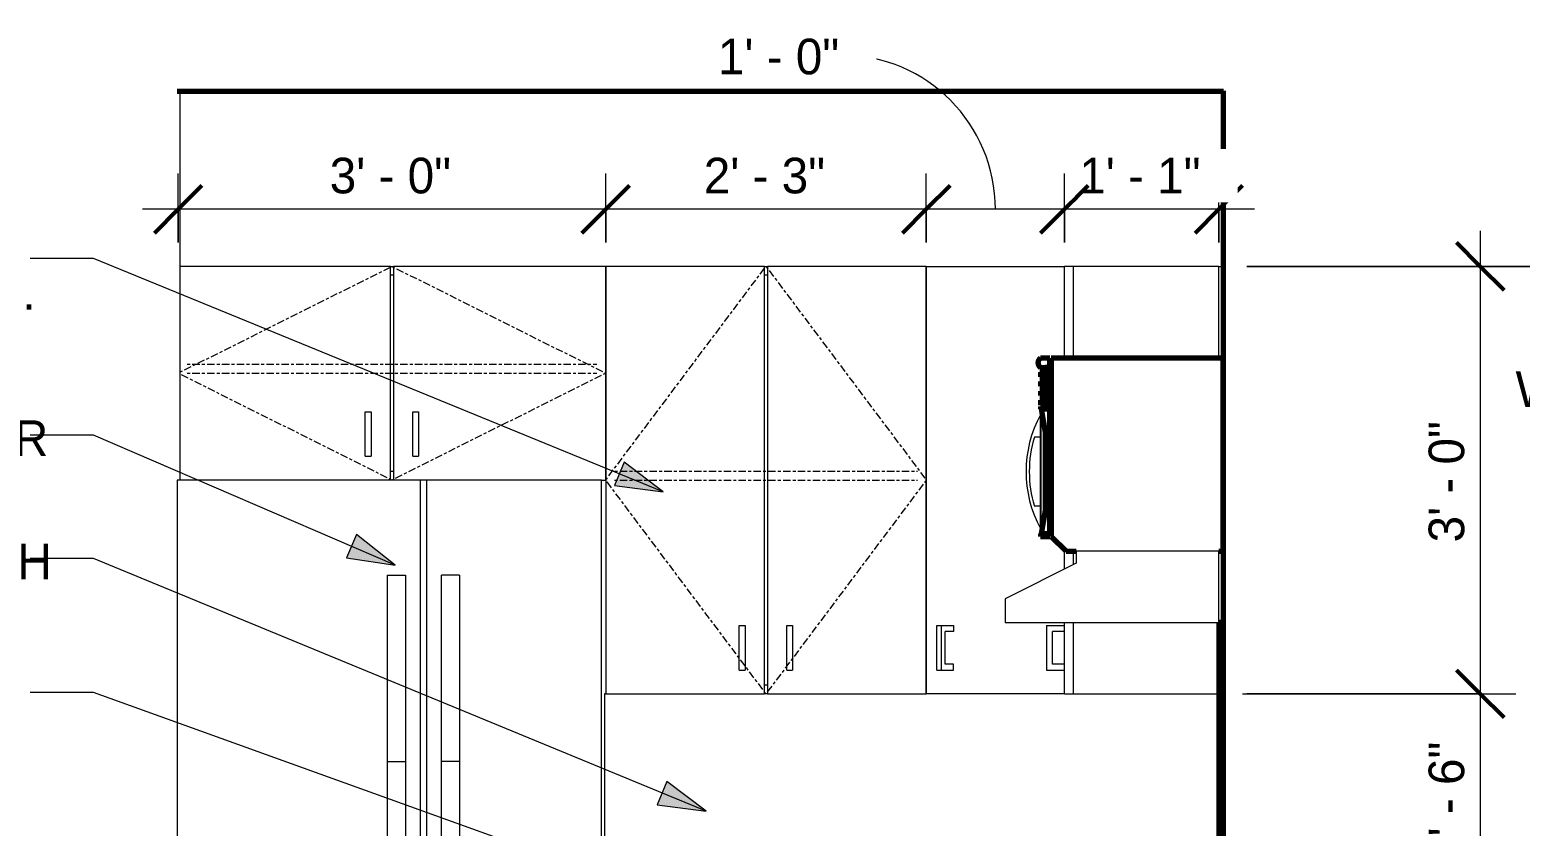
# Model space of a CAD drawing. Header units: inches. Extents: x 2887 to 5387, y 120 to 10852.
# Drawn here: x 4775.3 to 4900.8, y 178.8 to 245.9 of the extents above; entities that cross this region are included whole.
import ezdxf

# ---------------------------------------------------------------- set-up
doc = ezdxf.new("R2010")
doc.units = ezdxf.units.IN
doc.header["$MEASUREMENT"] = 0
doc.linetypes.add('Center', pattern=[1.25, 0.25, -0.1875, 0.625, -0.1875])
for name, color, linetype, lineweight in [('0-6', 170, 'Continuous', 5), ('A-ANNO-DIMS', 211, 'Continuous', 9), ('A-ANNO-DIMS-32', 211, 'Continuous', 9), ('A-FLOR-1', 7, 'Continuous', 70), ('A-WALL', 113, 'Continuous', 18), ('A-WALL-2', 113, 'Continuous', 70), ('G-ANNO-TEXT', 231, 'Continuous', 9), ('I-WALL-1', 7, 'Continuous', 70), ('I-WALL-2', 250, 'Continuous', 18), ('Q-CASE', 31, 'Continuous', 9), ('Q-CASE-1', 31, 'Center', 9), ('Q-CASE-2', 31, 'Continuous', 70), ('Q-SPCQ', 91, 'Continuous', 9)]:
    doc.layers.add(name, color=color, linetype=linetype, lineweight=lineweight)
doc.styles.add('Century Gothic', font='ufonts.com_century-gothic.ttf', dxfattribs={"height": 3})
doc.dimstyles.new('OD_1__HACK_2', dxfattribs={"dimscale": 12, "dimtxt": 3.132505, "dimasz": 0.333333, "dimexe": 0.25, "dimexo": 0.166667, "dimgap": 0.041667, "dimtad": 1, "dimdec": 0, "dimzin": 3, "dimdsep": 46, "dimlunit": 4, "dimtxsty": 'Century Gothic', "dimblk1": 'OBLIQUE', "dimblk2": 'OBLIQUE', "dimsah": 1, "dimcen": 0.09, "dimdle": 0.25, "dimazin": 0, "dimtfac": 1, "dimtdec": 4, "dimtix": 1, "dimtmove": 0, "dimatfit": 3, "dimfxl": 1, "dimtvp": 1, "dimtfill": 1, "dimfrac": 2, "dimtolj": 1, "dimtzin": 0, "dimarcsym": 2})
doc.dimstyles.new('OD_1__HACK_2_1', dxfattribs={"dimscale": 12, "dimtxt": 3.132505, "dimasz": 0.333333, "dimexe": 0.25, "dimexo": 0.166667, "dimgap": 0.041667, "dimtad": 1, "dimdec": 0, "dimzin": 3, "dimdsep": 46, "dimlunit": 4, "dimtxsty": 'Century Gothic', "dimblk1": 'OBLIQUE', "dimblk2": 'OBLIQUE', "dimsah": 1, "dimcen": 0.09, "dimdle": 0.25, "dimazin": 0, "dimtfac": 1, "dimtdec": 4, "dimtix": 1, "dimtmove": 1, "dimatfit": 3, "dimfxl": 1, "dimtvp": 1, "dimtfill": 1, "dimfrac": 2, "dimtolj": 1, "dimtzin": 0, "dimarcsym": 2})

# ---------------------------------------------------------------- blocks, each defined once
blk = doc.blocks.new('CTR - 1st Phase - Shell_rvt-7-2ND _ 3RD FLOOR - 1BD B _ C - ADA TYPE B - KITCHEN SIDE WALL')
at = {"layer": 'A-FLOR-1'}
for p, q in [((-2732.8, 240.75), (-2644.68, 240.75)), ((-2666.95, 136), (-2732.8, 136)), ((-2644.68, 136), (-2644.7, 136))]:
    blk.add_line(p, q, dxfattribs=at)
blk = doc.blocks.new('CTR - 1st Phase - Common Walls_rvt-7-2ND _ 3RD FLOOR - 1BD B _ C - ADA TYPE B - KITCHEN SIDE WALL')
at = {"layer": 'I-WALL-1'}
for p, q in [((-2644.7, 240.8), (-2644.7, 177)), ((-2644.7, 136), (-2644.68, 136))]:
    blk.add_line(p, q, dxfattribs=at)
at = {"layer": 'I-WALL-2'}
blk.add_line((-2732.55, 240.75), (-2732.55, 208), dxfattribs=at)
blk = doc.blocks.new('Refrigerator_-_Side-by-Side_6047 - 36_ X 30_-1372843-2ND _ 3RD FLOOR - 1BD B _ C - ADA TYPE B - KITCHEN SIDE WALL')
at = {"layer": 'Q-SPCQ'}
for p, q in [((-2732.8, 208), (-2732.8, 138.87)), ((-2712.3, 208), (-2732.8, 208)), ((-2711.8, 208), (-2712.3, 208)), ((-2712.3, 138.87), (-2712.3, 208)), ((-2711.8, 208), (-2711.8, 138.87)), ((-2697.05, 208), (-2711.8, 208)), ((-2697.05, 138.87), (-2697.05, 208)), ((-2715.07, 184.29), (-2715.07, 200)), ((-2715.07, 200), (-2713.56, 200)), ((-2713.56, 200), (-2713.56, 184.29)), ((-2710.54, 184.29), (-2710.54, 200)), ((-2709.02, 200), (-2710.54, 200)), ((-2709.02, 200), (-2709.02, 184.29)), ((-2715.07, 177.94), (-2715.07, 184.29)), ((-2715.07, 184.29), (-2713.56, 184.29)), ((-2713.56, 184.29), (-2713.56, 177.94)), ((-2710.54, 177.94), (-2710.54, 184.29)), ((-2709.02, 184.29), (-2710.54, 184.29)), ((-2709.02, 184.29), (-2709.02, 177.94)), ((-2715.07, 162.23), (-2715.07, 177.94)), ((-2715.07, 177.94), (-2713.56, 177.94)), ((-2713.56, 177.94), (-2713.56, 162.23)), ((-2710.54, 162.23), (-2710.54, 177.94)), ((-2709.02, 177.94), (-2710.54, 177.94)), ((-2709.02, 177.94), (-2709.02, 162.23)), ((-2715.07, 162.23), (-2713.56, 162.23)), ((-2709.02, 162.23), (-2710.54, 162.23)), ((-2732.8, 136.37), (-2732.8, 138.87)), ((-2732.8, 138.87), (-2712.3, 138.87)), ((-2711.8, 138.87), (-2712.3, 138.87)), ((-2711.8, 138.87), (-2697.05, 138.87)), ((-2697.05, 138.87), (-2697.05, 136.37)), ((-2732.8, 136.37), (-2697.05, 136.37)), ((-2732.8, 136), (-2732.8, 136.37)), ((-2697.05, 136.37), (-2697.05, 136))]:
    blk.add_line(p, q, dxfattribs=at)
blk = doc.blocks.new('300 Series Wall Hung Cabinet_302 - 27_ X 36_-2604985-2ND _ 3RD FLOOR - 1BD B _ C - ADA TYPE B - KITCHEN SIDE WALL')
at = {"layer": 'Q-CASE'}
for p, q in [((-2696.7, 226), (-2696.7, 190)), ((-2683.32, 226), (-2696.7, 226)), ((-2683.32, 190), (-2683.32, 226)), ((-2683.32, 226), (-2683.07, 226)), ((-2683.07, 226), (-2683.07, 190)), ((-2669.7, 226), (-2683.07, 226)), ((-2669.7, 190), (-2669.7, 226)), ((-2683.07, 225.25), (-2683.32, 225.25)), ((-2685.45, 195.75), (-2684.96, 195.75)), ((-2685.45, 192), (-2685.45, 195.75)), ((-2684.96, 195.75), (-2684.96, 192)), ((-2681.45, 195.75), (-2680.96, 195.75)), ((-2681.45, 192), (-2681.45, 195.75)), ((-2680.96, 195.75), (-2680.96, 192)), ((-2685.45, 192), (-2684.96, 192)), ((-2681.45, 192), (-2680.96, 192)), ((-2696.7, 190), (-2683.32, 190)), ((-2683.32, 190.75), (-2683.07, 190.75)), ((-2683.07, 190), (-2683.32, 190)), ((-2683.07, 190), (-2669.7, 190))]:
    blk.add_line(p, q, dxfattribs=at)
at = {"layer": 'Q-CASE-1'}
for p, q in [((-2696.7, 208), (-2683.2, 226)), ((-2683.2, 226), (-2669.7, 208)), ((-2695.95, 208.75), (-2670.45, 208.75)), ((-2683.2, 190), (-2696.7, 208)), ((-2695.95, 208), (-2670.45, 208)), ((-2669.7, 208), (-2683.2, 190))]:
    blk.add_line(p, q, dxfattribs=at)
blk = doc.blocks.new('30quot_MicrowaveVent_11166 - 70cm miele oven-2804781-2ND _ 3RD FLOOR - 1BD B _ C - ADA TYPE B - KITCHEN SIDE WALL')
at = {"layer": 'Q-CASE'}
for p, q in [((-2660.09, 217.08), (-2660.09, 217.47)), ((-2660.09, 216.29), (-2660.09, 216.69)), ((-2660.09, 215.5), (-2660.09, 215.9)), ((-2660.09, 214.72), (-2660.09, 215.11)), ((-2660.09, 203.46), (-2660.09, 214.01)), ((-2660.04, 203.46), (-2660.04, 214.01)), ((-2660.59, 211.63), (-2660.09, 211.63)), ((-2660.09, 205.8), (-2660.59, 205.8))]:
    blk.add_line(p, q, dxfattribs=at)
for centre, radius, start, end in [((-2651.15, 208.71), 10.15, 151.7931, 208.2069), ((-2651.2, 208.71), 9.83, 162.7622, 197.2378)]:
    blk.add_arc(centre, radius, start, end, dxfattribs=at)
at = {"layer": 'Q-CASE-2'}
for p, q in [((-2659.31, 218.26), (-2660.09, 218.26)), ((-2660.09, 217.47), (-2659.31, 217.47)), ((-2659.7, 217.47), (-2659.7, 217.08)), ((-2659.31, 217.47), (-2659.7, 217.47)), ((-2659.31, 217.47), (-2659.31, 218.26)), ((-2659.31, 217.08), (-2659.31, 217.47)), ((-2659.19, 218.26), (-2659.19, 203.26)), ((-2644.7, 218.26), (-2659.19, 218.26)), ((-2644.7, 202), (-2644.7, 218.26)), ((-2660.09, 217.08), (-2660.09, 216.69)), ((-2659.31, 217.08), (-2660.09, 217.08)), ((-2660.09, 216.69), (-2659.31, 216.69)), ((-2660.09, 216.29), (-2660.09, 215.9)), ((-2659.31, 216.29), (-2660.09, 216.29)), ((-2660.09, 215.9), (-2659.31, 215.9)), ((-2659.7, 217.08), (-2659.31, 217.08)), ((-2659.7, 216.69), (-2659.7, 216.29)), ((-2659.31, 216.69), (-2659.7, 216.69)), ((-2659.7, 216.29), (-2659.31, 216.29)), ((-2659.7, 215.9), (-2659.7, 215.5)), ((-2659.31, 215.9), (-2659.7, 215.9)), ((-2659.31, 216.69), (-2659.31, 217.08)), ((-2659.31, 216.29), (-2659.31, 216.69)), ((-2659.31, 215.9), (-2659.31, 216.29)), ((-2659.31, 215.5), (-2659.31, 215.9)), ((-2660.09, 215.5), (-2660.09, 215.11)), ((-2659.31, 215.5), (-2660.09, 215.5)), ((-2660.09, 215.11), (-2659.31, 215.11)), ((-2660.09, 214.72), (-2660.09, 214.32)), ((-2659.31, 214.72), (-2660.09, 214.72)), ((-2659.7, 215.5), (-2659.31, 215.5)), ((-2659.7, 215.11), (-2659.7, 214.72)), ((-2659.31, 215.11), (-2659.7, 215.11)), ((-2659.7, 214.72), (-2659.31, 214.72)), ((-2659.31, 215.11), (-2659.31, 215.5)), ((-2659.31, 214.72), (-2659.31, 215.11)), ((-2659.31, 214.32), (-2659.31, 214.72)), ((-2660.09, 214.32), (-2659.31, 214.32)), ((-2660.09, 214.2), (-2660.09, 214.01)), ((-2659.31, 214.2), (-2660.09, 214.2)), ((-2660.09, 214.01), (-2659.31, 214.01)), ((-2659.31, 214.01), (-2660.04, 214.01)), ((-2660.04, 214.01), (-2659.7, 212.04)), ((-2659.31, 214.01), (-2659.31, 214.2)), ((-2659.31, 212.04), (-2659.31, 214.01)), ((-2659.7, 212.04), (-2659.7, 205.43)), ((-2659.31, 212.04), (-2659.7, 212.04)), ((-2659.7, 212.04), (-2659.31, 212.04)), ((-2659.31, 205.43), (-2659.31, 212.04)), ((-2659.7, 205.43), (-2660.04, 203.46)), ((-2659.7, 205.43), (-2659.31, 205.43)), ((-2659.31, 205.43), (-2659.7, 205.43)), ((-2659.31, 203.46), (-2659.31, 205.43)), ((-2660.09, 203.46), (-2660.09, 203.26)), ((-2659.31, 203.46), (-2660.09, 203.46)), ((-2660.04, 203.46), (-2659.31, 203.46)), ((-2659.31, 203.26), (-2659.31, 203.46)), ((-2660.09, 203.26), (-2659.31, 203.26)), ((-2659.19, 203.26), (-2657.93, 202)), ((-2657.93, 202), (-2657.07, 202)), ((-2645.07, 202), (-2644.7, 202))]:
    blk.add_line(p, q, dxfattribs=at)
blk.add_arc((-2659.82, 217.87), 0.48, 124.8416, 235.1584, dxfattribs=at)
blk = doc.blocks.new('300 Series Wall Hung Cabinet_302 - 18_ x 36_-2362919-2ND _ 3RD FLOOR - 1BD B _ C - ADA TYPE B - KITCHEN SIDE WALL')
at = {"layer": 'Q-CASE'}
for p, q in [((-2714.82, 226), (-2732.55, 226)), ((-2714.82, 208), (-2714.82, 226)), ((-2714.82, 226), (-2714.57, 226)), ((-2714.57, 226), (-2714.57, 208)), ((-2696.7, 226), (-2714.57, 226)), ((-2696.7, 208), (-2696.7, 226)), ((-2714.57, 225.25), (-2714.82, 225.25)), ((-2716.95, 213.75), (-2716.46, 213.75)), ((-2716.95, 210), (-2716.95, 213.75)), ((-2716.46, 213.75), (-2716.46, 210)), ((-2712.95, 213.75), (-2712.46, 213.75)), ((-2712.95, 210), (-2712.95, 213.75)), ((-2712.46, 213.75), (-2712.46, 210)), ((-2716.95, 210), (-2716.46, 210)), ((-2712.95, 210), (-2712.46, 210)), ((-2714.82, 208.75), (-2714.57, 208.75)), ((-2697.05, 208), (-2696.7, 208))]:
    blk.add_line(p, q, dxfattribs=at)
at = {"layer": 'Q-CASE-1'}
for p, q in [((-2732.55, 217.08), (-2714.7, 226)), ((-2714.7, 226), (-2696.7, 217)), ((-2731.95, 217.75), (-2697.45, 217.75)), ((-2714.7, 208), (-2732.55, 216.92)), ((-2731.95, 217), (-2697.45, 217)), ((-2696.7, 217), (-2714.7, 208))]:
    blk.add_line(p, q, dxfattribs=at)
blk = doc.blocks.new('308 - 308-2727437-2ND _ 3RD FLOOR - 1BD B _ C - ADA TYPE B - KITCHEN SIDE WALL')
at = {"layer": 'Q-CASE'}
for p, q in [((-2669.7, 226), (-2658.07, 226)), ((-2669.7, 226), (-2669.7, 190)), ((-2669.7, 190), (-2669.7, 226)), ((-2645.07, 226), (-2644.7, 226)), ((-2668.81, 195.75), (-2668.46, 195.75)), ((-2668.81, 192), (-2668.81, 195.75)), ((-2668.46, 195.75), (-2667.4, 195.75)), ((-2668.46, 195.75), (-2668.46, 192)), ((-2668.11, 192.5), (-2668.11, 195.25)), ((-2667.4, 195.25), (-2668.11, 195.25)), ((-2667.4, 195.75), (-2667.4, 195.25)), ((-2667.4, 192.5), (-2668.11, 192.5)), ((-2667.4, 192), (-2667.4, 192.5)), ((-2668.81, 192), (-2668.46, 192)), ((-2668.46, 192), (-2667.4, 192)), ((-2658.07, 190), (-2669.7, 190))]:
    blk.add_line(p, q, dxfattribs=at)
blk = doc.blocks.new('300 Series Wall Hung Cabinet_301 - 12_-2218017-2ND _ 3RD FLOOR - 1BD B _ C - ADA TYPE B - KITCHEN SIDE WALL')
at = {"layer": 'Q-CASE'}
for p, q in [((-2658.07, 218.26), (-2658.07, 226)), ((-2657.32, 226), (-2658.07, 226)), ((-2657.32, 226), (-2657.32, 218.26)), ((-2657.32, 226), (-2657.32, 218.26)), ((-2645.07, 226), (-2657.32, 226)), ((-2645.07, 218.26), (-2645.07, 226)), ((-2658.07, 200.5), (-2658.07, 202.15)), ((-2657.32, 202), (-2657.32, 200.87)), ((-2657.32, 202), (-2657.32, 200.87)), ((-2658.07, 190), (-2658.07, 196)), ((-2657.32, 196), (-2657.32, 190)), ((-2657.32, 196), (-2657.32, 190)), ((-2659.57, 195.75), (-2658.07, 195.75)), ((-2659.57, 195.75), (-2659.57, 192)), ((-2659.07, 192.5), (-2659.07, 195.25)), ((-2658.07, 195.25), (-2659.07, 195.25)), ((-2658.07, 192.5), (-2659.07, 192.5)), ((-2659.57, 192), (-2658.07, 192)), ((-2658.07, 190), (-2657.32, 190)), ((-2657.32, 190), (-2645.07, 190))]:
    blk.add_line(p, q, dxfattribs=at)
blk = doc.blocks.new('Range_Hood_386 - 30_ Wide-2577799-2ND _ 3RD FLOOR - 1BD B _ C - ADA TYPE B - KITCHEN SIDE WALL')
at = {"layer": 'Q-SPCQ'}
for p, q in [((-2657.07, 201), (-2663.07, 198)), ((-2645.07, 202), (-2657.07, 202)), ((-2657.07, 202), (-2657.07, 201)), ((-2645.07, 196), (-2645.07, 202)), ((-2663.07, 198), (-2663.07, 196)), ((-2663.07, 196), (-2645.07, 196))]:
    blk.add_line(p, q, dxfattribs=at)
blk = doc.blocks.new('DIMBLOCK148-2ND _ 3RD FLOOR - 1BD B _ C - ADA TYPE B - KITCHEN SIDE WALL')
at = {"layer": 'A-ANNO-DIMS-32'}
for p, q in [((4862.41, 228), (4862.41, 233.81)), ((4875.41, 228), (4875.41, 233.81)), ((4878.41, 230.81), (4862.41, 230.81)), ((4862.41, 230.81), (4862.41, 228)), ((4875.41, 230.81), (4875.41, 228))]:
    blk.add_line(p, q, dxfattribs=at)
at = {"layer": 'A-ANNO-DIMS-32', "lineweight": 50}
for p, q in [((4862.41, 230.81), (4864.41, 232.81)), ((4875.41, 230.81), (4877.41, 232.81)), ((4862.41, 230.81), (4860.41, 228.81)), ((4875.41, 230.81), (4873.41, 228.81))]:
    blk.add_line(p, q, dxfattribs=at)
at = {"layer": 'A-ANNO-DIMS-32', "color": 0, "insert": (4863.66, 235.15), "char_height": 3, "width": 12.5897, "attachment_point": 1, "line_spacing_factor": 0.984502, "style": 'Century Gothic', "bg_fill": 3, "box_fill_scale": 1.25, "bg_fill_color": 256, "bg_fill_true_color": 13158600, "bg_fill_transparency": 0}
blk.add_mtext('1\' - 1"', dxfattribs=at)
blk = doc.blocks.new('_Oblique')
at = {"color": 0, "linetype": 'ByBlock', "lineweight": -2}
blk.add_line((-0.5, -0.5), (0.5, 0.5), dxfattribs=at)
blk = doc.blocks.new('DIMBLOCK149-2ND _ 3RD FLOOR - 1BD B _ C - ADA TYPE B - KITCHEN SIDE WALL')
at = {"layer": 'A-ANNO-DIMS-32'}
for p, q in [((4850.78, 228), (4850.78, 233.81)), ((4862.41, 228), (4862.41, 233.81)), ((4862.41, 230.81), (4850.78, 230.81)), ((4850.78, 230.81), (4850.78, 228)), ((4862.41, 230.81), (4862.41, 228))]:
    blk.add_line(p, q, dxfattribs=at)
at = {"layer": 'A-ANNO-DIMS-32', "lineweight": 50}
for p, q in [((4850.78, 230.81), (4852.78, 232.81)), ((4862.41, 230.81), (4864.41, 232.81)), ((4850.78, 230.81), (4848.78, 228.81)), ((4862.41, 230.81), (4860.41, 228.81))]:
    blk.add_line(p, q, dxfattribs=at)
at = {"layer": 'A-ANNO-DIMS-32'}
blk.add_ellipse((4843.72, 230.81), major_axis=(0, 12.98), ratio=0.991788, start_param=4.712389, end_param=6.283185, dxfattribs=at)
at = {"layer": 'A-ANNO-DIMS-32', "color": 0, "insert": (4833.23, 245.18), "char_height": 3, "width": 12.5897, "attachment_point": 1, "line_spacing_factor": 0.984502, "style": 'Century Gothic', "bg_fill": 3, "box_fill_scale": 1.25, "bg_fill_color": 256, "bg_fill_true_color": 13158600, "bg_fill_transparency": 0}
blk.add_mtext('1\' - 0"', dxfattribs=at)
blk = doc.blocks.new('DIMBLOCK150-2ND _ 3RD FLOOR - 1BD B _ C - ADA TYPE B - KITCHEN SIDE WALL')
at = {"layer": 'A-ANNO-DIMS-32'}
for p, q in [((4823.78, 228), (4823.78, 233.81)), ((4850.78, 228), (4850.78, 233.81)), ((4850.78, 230.81), (4823.78, 230.81)), ((4823.78, 230.81), (4823.78, 228)), ((4850.78, 230.81), (4850.78, 228))]:
    blk.add_line(p, q, dxfattribs=at)
at = {"layer": 'A-ANNO-DIMS-32', "lineweight": 50}
for p, q in [((4823.78, 230.81), (4825.78, 232.81)), ((4850.78, 230.81), (4852.78, 232.81)), ((4823.78, 230.81), (4821.78, 228.81)), ((4850.78, 230.81), (4848.78, 228.81))]:
    blk.add_line(p, q, dxfattribs=at)
at = {"layer": 'A-ANNO-DIMS-32', "color": 0, "insert": (4832.04, 235.15), "char_height": 3, "width": 12.5897, "attachment_point": 1, "line_spacing_factor": 0.984502, "style": 'Century Gothic', "bg_fill": 3, "box_fill_scale": 1.25, "bg_fill_color": 256, "bg_fill_true_color": 13158600, "bg_fill_transparency": 0}
blk.add_mtext('2\' - 3"', dxfattribs=at)
blk = doc.blocks.new('DIMBLOCK151-2ND _ 3RD FLOOR - 1BD B _ C - ADA TYPE B - KITCHEN SIDE WALL')
at = {"layer": 'A-ANNO-DIMS-32'}
for p, q in [((4787.78, 228), (4787.78, 233.81)), ((4823.78, 228), (4823.78, 233.81)), ((4823.78, 230.81), (4784.78, 230.81)), ((4787.78, 230.81), (4787.78, 228)), ((4823.78, 230.81), (4823.78, 228))]:
    blk.add_line(p, q, dxfattribs=at)
at = {"layer": 'A-ANNO-DIMS-32', "lineweight": 50}
for p, q in [((4787.78, 230.81), (4789.78, 232.81)), ((4823.78, 230.81), (4825.78, 232.81)), ((4787.78, 230.81), (4785.78, 228.81)), ((4823.78, 230.81), (4821.78, 228.81))]:
    blk.add_line(p, q, dxfattribs=at)
at = {"layer": 'A-ANNO-DIMS-32', "color": 0, "insert": (4800.54, 235.15), "char_height": 3, "width": 12.5897, "attachment_point": 1, "line_spacing_factor": 0.984502, "style": 'Century Gothic', "bg_fill": 3, "box_fill_scale": 1.25, "bg_fill_color": 256, "bg_fill_true_color": 13158600, "bg_fill_transparency": 0}
blk.add_mtext('3\' - 0"', dxfattribs=at)
blk = doc.blocks.new('DIMBLOCK152-2ND _ 3RD FLOOR - 1BD B _ C - ADA TYPE B - KITCHEN SIDE WALL')
at = {"layer": 'A-ANNO-DIMS-32'}
for p, q in [((4897.43, 229), (4897.43, 190)), ((4877.78, 226), (4900.43, 226)), ((4897.43, 226), (4877.78, 226)), ((4877.41, 190), (4900.43, 190)), ((4897.43, 190), (4877.78, 190))]:
    blk.add_line(p, q, dxfattribs=at)
at = {"layer": 'A-ANNO-DIMS-32', "lineweight": 50}
for p, q in [((4897.43, 226), (4895.43, 228)), ((4897.43, 226), (4899.43, 224)), ((4897.43, 190), (4895.43, 192)), ((4897.43, 190), (4899.43, 188))]:
    blk.add_line(p, q, dxfattribs=at)
at = {"layer": 'A-ANNO-DIMS-32', "color": 0, "insert": (4893.08, 202.75), "char_height": 3, "width": 12.5897, "attachment_point": 1, "rotation": 90, "line_spacing_factor": 0.984502, "style": 'Century Gothic', "bg_fill": 3, "box_fill_scale": 1.25, "bg_fill_color": 256, "bg_fill_true_color": 13158600, "bg_fill_transparency": 0}
blk.add_mtext('3\' - 0"', dxfattribs=at)
blk = doc.blocks.new('DIMBLOCK153-2ND _ 3RD FLOOR - 1BD B _ C - ADA TYPE B - KITCHEN SIDE WALL')
at = {"layer": 'A-ANNO-DIMS-32', "lineweight": 50}
for p, q in [((4897.43, 190), (4895.43, 192)), ((4897.43, 190), (4899.43, 188)), ((4897.43, 172), (4895.43, 174)), ((4897.43, 172), (4899.43, 170))]:
    blk.add_line(p, q, dxfattribs=at)
at = {"layer": 'A-ANNO-DIMS-32'}
for p, q in [((4877.41, 190), (4900.43, 190)), ((4897.43, 190), (4877.78, 190)), ((4897.43, 190), (4897.43, 172)), ((4877.78, 172), (4900.43, 172)), ((4897.43, 172), (4877.78, 172))]:
    blk.add_line(p, q, dxfattribs=at)
at = {"layer": 'A-ANNO-DIMS-32', "color": 0, "insert": (4893.08, 175.75), "char_height": 3, "width": 12.5897, "attachment_point": 1, "rotation": 90, "line_spacing_factor": 0.984502, "style": 'Century Gothic', "bg_fill": 3, "box_fill_scale": 1.25, "bg_fill_color": 256, "bg_fill_true_color": 13158600, "bg_fill_transparency": 0}
blk.add_mtext('1\' - 6"', dxfattribs=at)
blk = doc.blocks.new('DIMBLOCK156-2ND _ 3RD FLOOR - 1BD B _ C - ADA TYPE B - KITCHEN SIDE WALL')
at = {"layer": 'A-ANNO-DIMS-32'}
for p, q in [((4908.51, 229), (4908.51, 133)), ((4877.78, 226), (4911.51, 226)), ((4908.51, 226), (4877.78, 226)), ((4877.78, 136), (4911.51, 136)), ((4908.51, 136), (4877.78, 136))]:
    blk.add_line(p, q, dxfattribs=at)
at = {"layer": 'A-ANNO-DIMS-32', "lineweight": 50}
for p, q in [((4908.51, 226), (4906.51, 228)), ((4908.51, 226), (4910.51, 224)), ((4908.51, 136), (4906.51, 138)), ((4908.51, 136), (4910.51, 134))]:
    blk.add_line(p, q, dxfattribs=at)
at = {"layer": 'A-ANNO-DIMS-32', "color": 0, "insert": (4904.17, 175.75), "char_height": 3, "width": 12.5897, "attachment_point": 1, "rotation": 90, "line_spacing_factor": 0.984502, "style": 'Century Gothic', "bg_fill": 3, "box_fill_scale": 1.25, "bg_fill_color": 256, "bg_fill_true_color": 13158600, "bg_fill_transparency": 0}
blk.add_mtext('7\' - 6"', dxfattribs=at)

msp = doc.modelspace()

# ---------------------------------------------------------------- hatches: boundary and pattern name
at = {"layer": 'G-ANNO-TEXT'}
for points in [[(4828.63, 207.01), (4825.33, 209.52), (4824.52, 207.54)], [(4806.05, 200.84), (4802.8, 203.41), (4801.95, 201.44)], [(4832.23, 180.1), (4828.94, 182.62), (4828.12, 180.64)]]:
    msp.add_hatch(color=256, dxfattribs=at).paths.add_polyline_path(points, flags=0)

# ---------------------------------------------------------------- linework, layer by layer
at = {"layer": 'A-WALL'}
for p, q in [((4823.78, 190), (4823.68, 190)), ((4823.68, 190), (4823.68, 172))]:
    msp.add_line(p, q, dxfattribs=at)
at = {"layer": 'A-WALL-2'}
for p, q in [((4875.41, 196), (4875.41, 177)), ((4875.78, 196), (4875.41, 196)), ((4875.78, 177), (4875.78, 196))]:
    msp.add_line(p, q, dxfattribs=at)
at = {"layer": 'G-ANNO-TEXT'}
for p, q in [((4780.66, 226.67), (4775.31, 226.67)), ((4780.66, 211.78), (4775.31, 211.78)), ((4806.05, 200.84), (4780.66, 211.78)), ((4825.33, 209.52), (4824.52, 207.54)), ((4828.63, 207.01), (4825.33, 209.52)), ((4824.52, 207.54), (4828.63, 207.01)), ((4802.8, 203.41), (4801.95, 201.44)), ((4806.05, 200.84), (4802.8, 203.41)), ((4780.66, 201.4), (4775.31, 201.4)), ((4832.23, 180.1), (4780.66, 201.4)), ((4801.95, 201.44), (4806.05, 200.84)), ((4780.66, 190.1), (4775.31, 190.1)), ((4832.23, 171.53), (4780.66, 190.1)), ((4828.94, 182.62), (4828.12, 180.64)), ((4832.23, 180.1), (4828.94, 182.62)), ((4828.12, 180.64), (4832.23, 180.1))]:
    msp.add_line(p, q, dxfattribs=at)

# ---------------------------------------------------------------- block references
at = {"layer": '0-6'}
for name in ['CTR - 1st Phase - Shell_rvt-7-2ND _ 3RD FLOOR - 1BD B _ C - ADA TYPE B - KITCHEN SIDE WALL', 'CTR - 1st Phase - Common Walls_rvt-7-2ND _ 3RD FLOOR - 1BD B _ C - ADA TYPE B - KITCHEN SIDE WALL']:
    msp.add_blockref(name, (7520.48, 0), dxfattribs=at)
at = {"layer": 'Q-CASE'}
for name in ['300 Series Wall Hung Cabinet_302 - 18_ x 36_-2362919-2ND _ 3RD FLOOR - 1BD B _ C - ADA TYPE B - KITCHEN SIDE WALL', '300 Series Wall Hung Cabinet_302 - 27_ X 36_-2604985-2ND _ 3RD FLOOR - 1BD B _ C - ADA TYPE B - KITCHEN SIDE WALL', '308 - 308-2727437-2ND _ 3RD FLOOR - 1BD B _ C - ADA TYPE B - KITCHEN SIDE WALL', '300 Series Wall Hung Cabinet_301 - 12_-2218017-2ND _ 3RD FLOOR - 1BD B _ C - ADA TYPE B - KITCHEN SIDE WALL', '30quot_MicrowaveVent_11166 - 70cm miele oven-2804781-2ND _ 3RD FLOOR - 1BD B _ C - ADA TYPE B - KITCHEN SIDE WALL']:
    msp.add_blockref(name, (7520.48, 0), dxfattribs=at)
at = {"layer": 'Q-SPCQ'}
for name in ['Refrigerator_-_Side-by-Side_6047 - 36_ X 30_-1372843-2ND _ 3RD FLOOR - 1BD B _ C - ADA TYPE B - KITCHEN SIDE WALL', 'Range_Hood_386 - 30_ Wide-2577799-2ND _ 3RD FLOOR - 1BD B _ C - ADA TYPE B - KITCHEN SIDE WALL']:
    msp.add_blockref(name, (7520.48, 0), dxfattribs=at)

# ---------------------------------------------------------------- texts
at = {"layer": 'G-ANNO-TEXT', "char_height": 3, "attachment_point": 1, "style": 'Century Gothic'}
for s, insert, width in [('T.B.D.', (4764.4, 225.34), 13.231), ('REFRIGERATOR', (4744.97, 213.03), 36.764), ('TILE BACKSPLASH', (4740.8, 202.65), 41.814)]:
    msp.add_mtext(s, dxfattribs=dict(at, insert=insert, width=width))

# ---------------------------------------------------------------- next in the draw order: dimensions: what is measured, and where the dimension line sits
at = {"layer": 'A-ANNO-DIMS'}
dim = msp.add_linear_dim(base=(4862.41, 230.81), p1=(4875.41, 226), p2=(4862.41, 226), dimstyle='OD_1__HACK_2', override={"dimpost": '<>', "dimfxl": 13}, dxfattribs=at)
dim.commit()
dim.dimension.update_dxf_attribs({"geometry": 'DIMBLOCK148-2ND _ 3RD FLOOR - 1BD B _ C - ADA TYPE B - KITCHEN SIDE WALL', "text_midpoint": (4868.91, 232.81)})

# ---------------------------------------------------------------- next in the draw order: dimensions: what is measured, and where the dimension line sits
dim = msp.add_linear_dim(base=(4850.78, 230.81), p1=(4862.41, 226), p2=(4850.78, 226), dimstyle='OD_1__HACK_2_1', override={"dimpost": '<>', "dimfxl": 11.625}, dxfattribs=at)
dim.commit()
dim.dimension.update_dxf_attribs({"geometry": 'DIMBLOCK149-2ND _ 3RD FLOOR - 1BD B _ C - ADA TYPE B - KITCHEN SIDE WALL', "text_midpoint": (4839.52, 243.18), "dimtype": 160})
dim = msp.add_linear_dim(base=(4897.43, 190), p1=(4875.78, 226), p2=(4875.41, 190), angle=90, dimstyle='OD_1__HACK_2', override={"dimpost": '<>', "dimfxl": 36.001953}, dxfattribs=at)
dim.commit()
dim.dimension.update_dxf_attribs({"geometry": 'DIMBLOCK152-2ND _ 3RD FLOOR - 1BD B _ C - ADA TYPE B - KITCHEN SIDE WALL', "text_midpoint": (4895.35, 208)})

# ---------------------------------------------------------------- next in the draw order: dimensions: what is measured, and where the dimension line sits
dim = msp.add_linear_dim(base=(4823.78, 230.81), p1=(4850.78, 226), p2=(4823.78, 226), dimstyle='OD_1__HACK_2', override={"dimpost": '<>', "dimfxl": 27}, dxfattribs=at)
dim.commit()
dim.dimension.update_dxf_attribs({"geometry": 'DIMBLOCK150-2ND _ 3RD FLOOR - 1BD B _ C - ADA TYPE B - KITCHEN SIDE WALL', "text_midpoint": (4837.28, 232.89)})
dim = msp.add_linear_dim(base=(4897.43, 172), p1=(4875.41, 190), p2=(4875.78, 172), angle=90, dimstyle='OD_1__HACK_2', override={"dimpost": '<>', "dimfxl": 18.003906}, dxfattribs=at)
dim.commit()
dim.dimension.update_dxf_attribs({"geometry": 'DIMBLOCK153-2ND _ 3RD FLOOR - 1BD B _ C - ADA TYPE B - KITCHEN SIDE WALL', "text_midpoint": (4895.35, 181)})

# ---------------------------------------------------------------- next in the draw order: dimensions: what is measured, and where the dimension line sits
dim = msp.add_linear_dim(base=(4787.78, 230.81), p1=(4823.78, 226), p2=(4787.78, 226), dimstyle='OD_1__HACK_2', override={"dimpost": '<>', "dimfxl": 36}, dxfattribs=at)
dim.commit()
dim.dimension.update_dxf_attribs({"geometry": 'DIMBLOCK151-2ND _ 3RD FLOOR - 1BD B _ C - ADA TYPE B - KITCHEN SIDE WALL', "text_midpoint": (4805.78, 232.89)})
dim = msp.add_linear_dim(base=(4908.51, 136), p1=(4875.78, 226), p2=(4875.78, 136), angle=90, dimstyle='OD_1__HACK_2', override={"dimpost": '<>', "dimfxl": 90}, dxfattribs=at)
dim.commit()
dim.dimension.update_dxf_attribs({"geometry": 'DIMBLOCK156-2ND _ 3RD FLOOR - 1BD B _ C - ADA TYPE B - KITCHEN SIDE WALL', "text_midpoint": (4906.44, 181)})

# ---------------------------------------------------------------- next in the draw order: linework, layer by layer
at = {"layer": 'G-ANNO-TEXT'}
msp.add_line((4828.63, 207.01), (4780.66, 226.67), dxfattribs=at)

# ---------------------------------------------------------------- next in the draw order: texts
at = {"layer": 'G-ANNO-TEXT', "insert": (4900.4, 217.16), "char_height": 3, "width": 79.891, "attachment_point": 1, "style": 'Century Gothic'}
msp.add_mtext('WOOD UPPER CABINET - FINISH -', dxfattribs=at)

doc.saveas('drawing.dxf')
